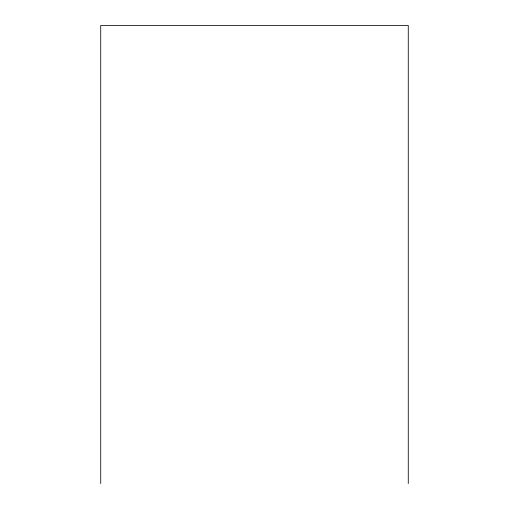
<?xml version="1.0" encoding="UTF-8"?>
<svg xmlns="http://www.w3.org/2000/svg" width="509" height="509" viewBox="0 0 509 509"><rect width="100%" height="100%" fill="white"/><g stroke="black" fill="none" stroke-linecap="round" stroke-linejoin="round"><path stroke-width="0.76" d="M408.269 483.55L408.269 25.45L100.731 25.45L100.731 483.55"/></g></svg>
